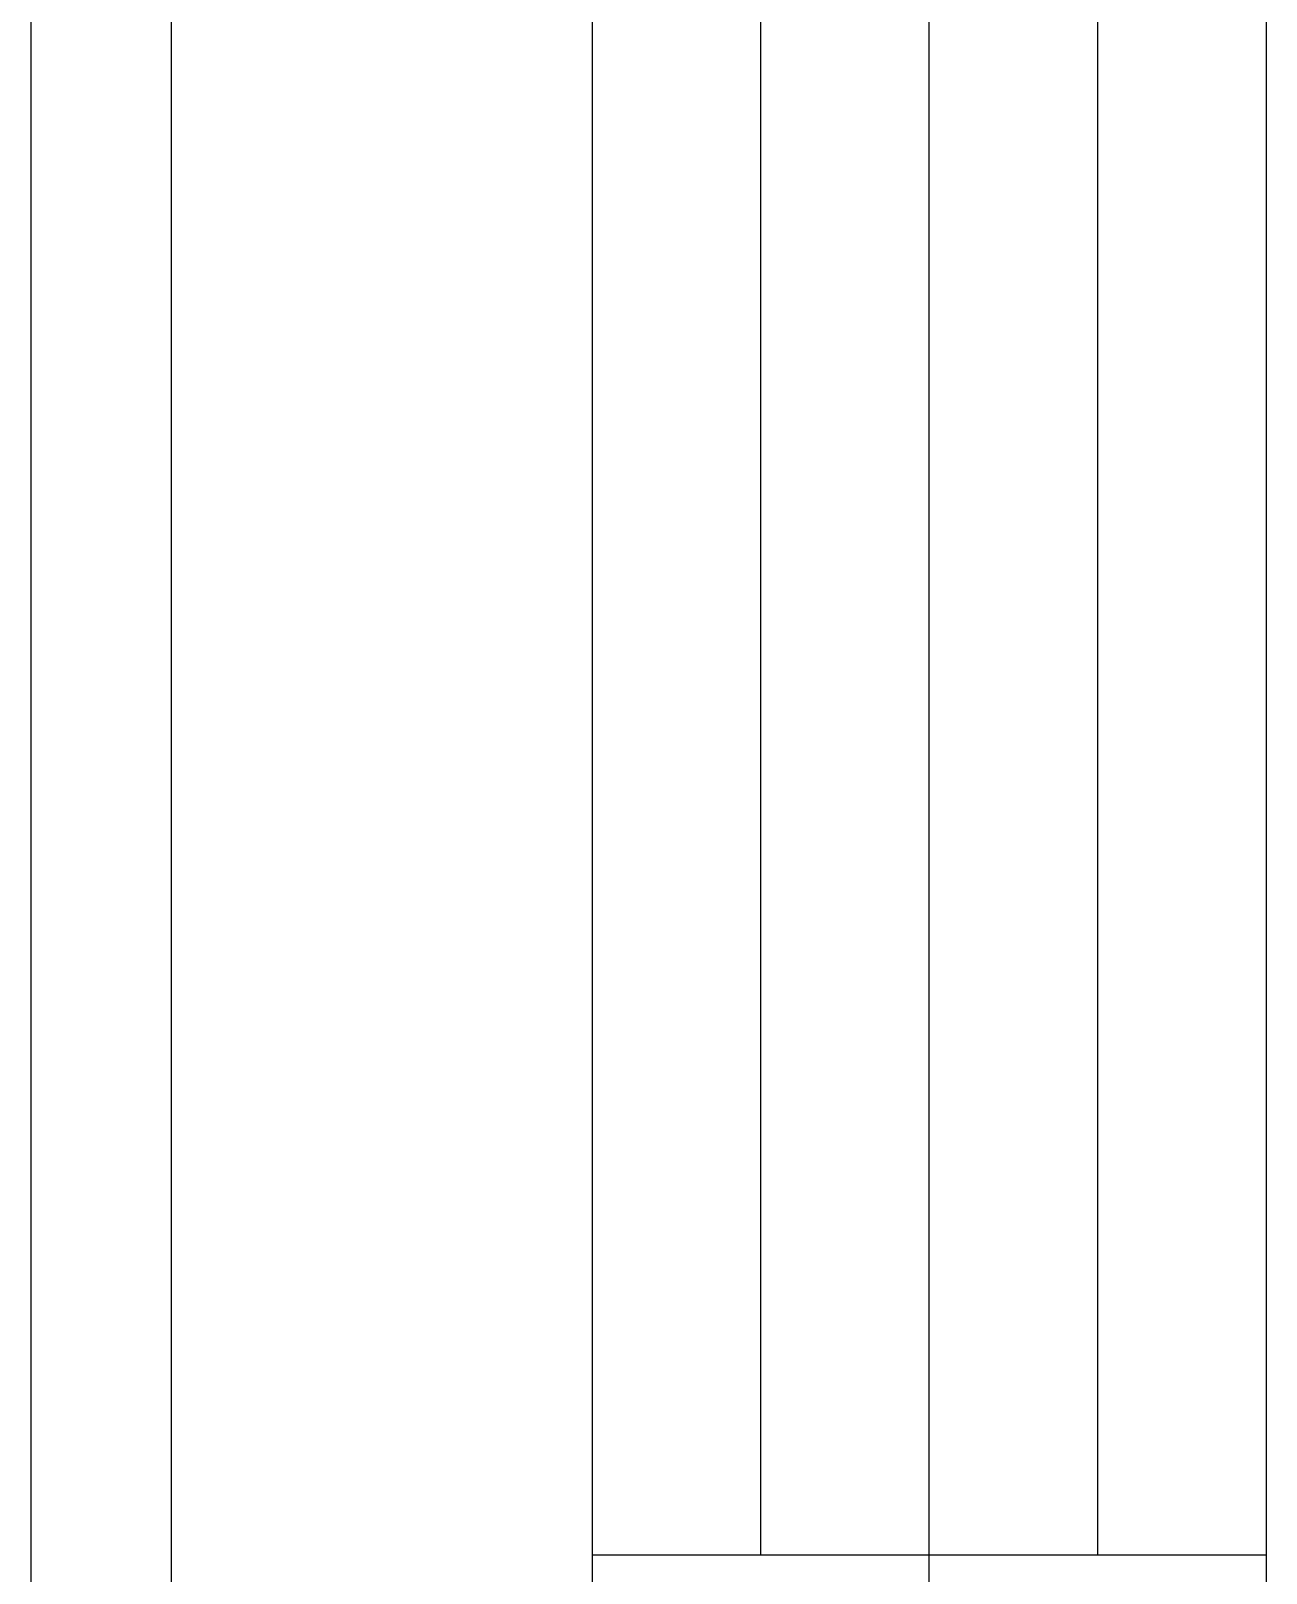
# Model space of a CAD drawing. Extents: x 17.6 to 52.5, y 0.1 to 49.5.
# Drawn here: x 17.64 to 22.81, y 11.69 to 18.14 of the extents above; entities that cross this region are included whole.
import ezdxf

# ---------------------------------------------------------------- set-up
doc = ezdxf.new("R2010")
doc.units = 0
doc.layers.get('0').update_dxf_attribs({"linetype": 'CONTINUOUS'})

msp = doc.modelspace()

# ---------------------------------------------------------------- linework, layer by layer
at = {"color": 7}
for points in [[(17.6437, 49.4517), (17.6437, 0.1435)], [(18.2307, 48.8647), (18.2307, 0.7305)], [(19.9917, 0.7305), (19.9917, 24.2106)], [(20.6961, 11.766), (20.6961, 24.2106)], [(21.4005, 8.9485), (21.4005, 24.2106)], [(22.105, 11.766), (22.105, 24.2106)], [(22.8094, 24.2106), (22.8094, 0.7305)], [(22.8094, 11.766), (19.9917, 11.766)]]:
    msp.add_lwpolyline(points, dxfattribs=at)
at = {"color": 5, "const_width": 0.0000000783}
for points in [[(18.8317, 18.1126), (19.1839, 18.1126), (19.1839, 17.9721), (19.1828, 17.9461), (19.1796, 17.9246), (19.1744, 17.9077), (19.1664, 17.8939), (19.1553, 17.8822), (19.1409, 17.8724), (19.1243, 17.8651), (19.1066, 17.8607), (19.0878, 17.8592), (19.0641, 17.8617), (19.043, 17.8689), (19.0246, 17.8811), (19.0095, 17.8983), (18.9986, 17.9208), (18.9919, 17.9485), (18.986, 17.9383), (18.9802, 17.9299), (18.9744, 17.9232), (18.9608, 17.9112), (18.9452, 17.8996), (18.9275, 17.8884), (18.8317, 17.8333), (18.8317, 17.886), (18.9049, 17.928), (18.9244, 17.9395), (18.9406, 17.9496), (18.9535, 17.9583), (18.9635, 17.9659), (18.9714, 17.973), (18.977, 17.9796), (18.981, 17.9859), (18.9842, 17.9922), (18.9864, 17.9987), (18.9873, 18.0045), (18.9879, 18.0122), (18.9881, 18.022), (18.9881, 18.0707), (18.8317, 18.0707), (18.8317, 18.1126)], [(19.0284, 17.9805), (19.0291, 17.9627), (19.0314, 17.9478), (19.035, 17.9356), (19.0403, 17.9256), (19.0474, 17.9174), (19.0562, 17.9109), (19.0661, 17.9062), (19.0767, 17.9034), (19.0878, 17.9025), (19.1034, 17.9043), (19.1171, 17.9097), (19.1288, 17.9188), (19.1378, 17.9318), (19.1431, 17.949), (19.1449, 17.9704), (19.1449, 18.0707), (19.0284, 18.0707), (19.0284, 17.9805)], [(18.8317, 17.7128), (19.1423, 17.7128), (19.1423, 17.8173), (19.1839, 17.8173), (19.1839, 17.566), (19.1423, 17.566), (19.1423, 17.6709), (18.8317, 17.6709), (18.8317, 17.7128)], [(18.8317, 17.5221), (19.1839, 17.5221), (19.1839, 17.2929), (19.1423, 17.2929), (19.1423, 17.4802), (19.0344, 17.4802), (19.0344, 17.3048), (18.9931, 17.3048), (18.9931, 17.4802), (18.8732, 17.4802), (18.8732, 17.2856), (18.8317, 17.2856), (18.8317, 17.5221)], [(18.8317, 17.1037), (19.1839, 17.1037), (19.1839, 16.8746), (19.1423, 16.8746), (19.1423, 17.0618), (19.0344, 17.0618), (19.0344, 16.8864), (18.9931, 16.8864), (18.9931, 17.0618), (18.8732, 17.0618), (18.8732, 16.8672), (18.8317, 16.8672), (18.8317, 17.1037)], [(18.8317, 16.8097), (19.1839, 16.8097), (19.1839, 16.7667), (18.9073, 16.6002), (19.1839, 16.6002), (19.1839, 16.5599), (18.8317, 16.5599), (18.8317, 16.603), (19.1084, 16.7695), (18.8317, 16.7695), (18.8317, 16.8097)], [(18.8317, 16.4873), (19.1839, 16.4873), (19.1839, 16.2735), (19.1423, 16.2735), (19.1423, 16.4454), (19.0332, 16.4454), (19.0332, 16.2966), (18.9917, 16.2966), (18.9917, 16.4454), (18.8317, 16.4454), (18.8317, 16.4873)], [(18.8317, 16.2183), (19.1839, 16.2183), (19.1839, 16.0778), (19.1828, 16.0518), (19.1796, 16.0303), (19.1744, 16.0133), (19.1664, 15.9996), (19.1553, 15.9879), (19.1409, 15.9781), (19.1243, 15.9708), (19.1066, 15.9664), (19.0878, 15.9649), (19.0641, 15.9673), (19.043, 15.9746), (19.0246, 15.9867), (19.0095, 16.0039), (18.9986, 16.0264), (18.9919, 16.0542), (18.986, 16.044), (18.9802, 16.0356), (18.9744, 16.0289), (18.9608, 16.0169), (18.9452, 16.0053), (18.9275, 15.9941), (18.8317, 15.939), (18.8317, 15.9917), (18.9049, 16.0337), (18.9244, 16.0452), (18.9406, 16.0553), (18.9535, 16.0639), (18.9635, 16.0716), (18.9714, 16.0787), (18.977, 16.0852), (18.981, 16.0915), (18.9842, 16.0979), (18.9864, 16.1044), (18.9873, 16.1101), (18.9879, 16.1179), (18.9881, 16.1277), (18.9881, 16.1764), (18.8317, 16.1764), (18.8317, 16.2183)], [(19.0284, 16.0862), (19.0291, 16.0684), (19.0314, 16.0534), (19.035, 16.0412), (19.0403, 16.0313), (19.0474, 16.0231), (19.0562, 16.0166), (19.0661, 16.0119), (19.0767, 16.0091), (19.0878, 16.0082), (19.1034, 16.01), (19.1171, 16.0154), (19.1288, 16.0245), (19.1378, 16.0375), (19.1431, 16.0546), (19.1449, 16.076), (19.1449, 16.1764), (19.0284, 16.1764), (19.0284, 16.0862)], [(18.8317, 15.892), (19.1839, 15.892), (19.1839, 15.8501), (18.8317, 15.8501), (18.8317, 15.892)], [(18.8317, 15.811), (19.1839, 15.6892), (19.1839, 15.644), (18.8317, 15.5143), (18.8317, 15.5621), (18.9383, 15.5991), (18.9383, 15.7316), (18.8317, 15.7664), (18.8317, 15.811)], [(18.9763, 15.612), (19.0738, 15.6451), (19.1017, 15.6543), (19.126, 15.6618), (19.1469, 15.6676), (19.1243, 15.6722), (19.1019, 15.6779), (19.0796, 15.6847), (18.9763, 15.7195), (18.9763, 15.612)], [(18.8317, 15.4808), (19.1839, 15.4808), (19.1839, 15.3716), (19.1833, 15.3489), (19.1816, 15.3301), (19.1788, 15.3152), (19.1729, 15.2979), (19.1645, 15.2824), (19.1536, 15.2687), (19.1364, 15.2534), (19.1164, 15.2409), (19.0934, 15.2312), (19.0678, 15.2242), (19.0399, 15.2201), (19.0097, 15.2187), (18.9839, 15.2197), (18.9602, 15.2225), (18.9386, 15.2272), (18.9191, 15.2333), (18.902, 15.2405), (18.8873, 15.2488), (18.8747, 15.2578), (18.864, 15.2675), (18.8553, 15.2776), (18.8482, 15.2888), (18.8423, 15.3014), (18.8377, 15.3155), (18.8343, 15.331), (18.8323, 15.348), (18.8317, 15.3664), (18.8317, 15.4808)], [(18.8732, 15.3712), (18.8739, 15.3518), (18.8761, 15.3354), (18.8797, 15.322), (18.8846, 15.3109), (18.8907, 15.3014), (18.898, 15.2935), (18.9103, 15.2843), (18.9251, 15.2766), (18.9425, 15.2703), (18.9625, 15.2657), (18.9851, 15.2629), (19.0104, 15.262), (19.0444, 15.2638), (19.0727, 15.2692), (19.0953, 15.2783), (19.1129, 15.29), (19.1262, 15.3032), (19.1351, 15.318), (19.1391, 15.3315), (19.1415, 15.3496), (19.1423, 15.3722), (19.1423, 15.4388), (18.8732, 15.4388), (18.8732, 15.3712)], [(19.0032, 15.1737), (19.0574, 15.169), (19.1032, 15.1549), (19.1405, 15.1314), (19.1681, 15.1004), (19.1846, 15.0639), (19.1901, 15.022), (19.1875, 14.9937), (19.1797, 14.9673), (19.1668, 14.9428), (19.1492, 14.9212), (19.1276, 14.9033), (19.1018, 14.8891), (19.0728, 14.8788), (19.0413, 14.8727), (19.0073, 14.8706), (18.9728, 14.8728), (18.9409, 14.8793), (18.9114, 14.8901), (18.8855, 14.9048), (18.8642, 14.9232), (18.8474, 14.9452), (18.8353, 14.9696), (18.8281, 14.9953), (18.8256, 15.0222), (18.8283, 15.051), (18.8363, 15.0776), (18.8497, 15.1022), (18.8676, 15.1238), (18.8895, 15.1416), (18.9153, 15.1556), (18.9435, 15.1657), (18.9728, 15.1717), (19.0032, 15.1737)], [(19.0025, 15.1305), (18.963, 15.1271), (18.9296, 15.1168), (18.9022, 15.0997), (18.8818, 15.0774), (18.8696, 15.0516), (18.8655, 15.0224), (18.8696, 14.9927), (18.882, 14.9667), (18.9025, 14.9444), (18.9306, 14.9274), (18.9656, 14.9173), (19.0075, 14.9139), (19.035, 14.9153), (19.06, 14.9197), (19.0826, 14.9269), (19.1024, 14.937), (19.1189, 14.9498), (19.1323, 14.9652), (19.1421, 14.9827), (19.148, 15.0015), (19.15, 15.0217), (19.1462, 15.0501), (19.1349, 15.0756), (19.116, 15.0984), (19.0883, 15.1162), (19.0504, 15.1269), (19.0025, 15.1305)], [(18.8317, 14.8159), (19.1839, 14.8159), (19.1839, 14.6754), (19.1828, 14.6494), (19.1796, 14.6279), (19.1744, 14.6109), (19.1664, 14.5972), (19.1553, 14.5855), (19.1409, 14.5757), (19.1243, 14.5684), (19.1066, 14.564), (19.0878, 14.5625), (19.0641, 14.5649), (19.043, 14.5722), (19.0246, 14.5843), (19.0095, 14.6015), (18.9986, 14.624), (18.9919, 14.6518), (18.986, 14.6416), (18.9802, 14.6331), (18.9744, 14.6265), (18.9608, 14.6145), (18.9452, 14.6029), (18.9275, 14.5917), (18.8317, 14.5365), (18.8317, 14.5893), (18.9049, 14.6312), (18.9244, 14.6428), (18.9406, 14.6529), (18.9535, 14.6615), (18.9635, 14.6692), (18.9714, 14.6763), (18.977, 14.6828), (18.981, 14.6891), (18.9842, 14.6955), (18.9864, 14.702), (18.9873, 14.7077), (18.9879, 14.7155), (18.9881, 14.7253), (18.9881, 14.774), (18.8317, 14.774), (18.8317, 14.8159)], [(19.0284, 14.6838), (19.0291, 14.666), (19.0314, 14.651), (19.035, 14.6388), (19.0403, 14.6289), (19.0474, 14.6207), (19.0562, 14.6142), (19.0661, 14.6095), (19.0767, 14.6067), (19.0878, 14.6057), (19.1034, 14.6075), (19.1171, 14.613), (19.1288, 14.6221), (19.1378, 14.635), (19.1431, 14.6522), (19.1449, 14.6736), (19.1449, 14.774), (19.0284, 14.774), (19.0284, 14.6838)]]:
    msp.add_lwpolyline(points, dxfattribs=at)

doc.saveas('drawing.dxf')
